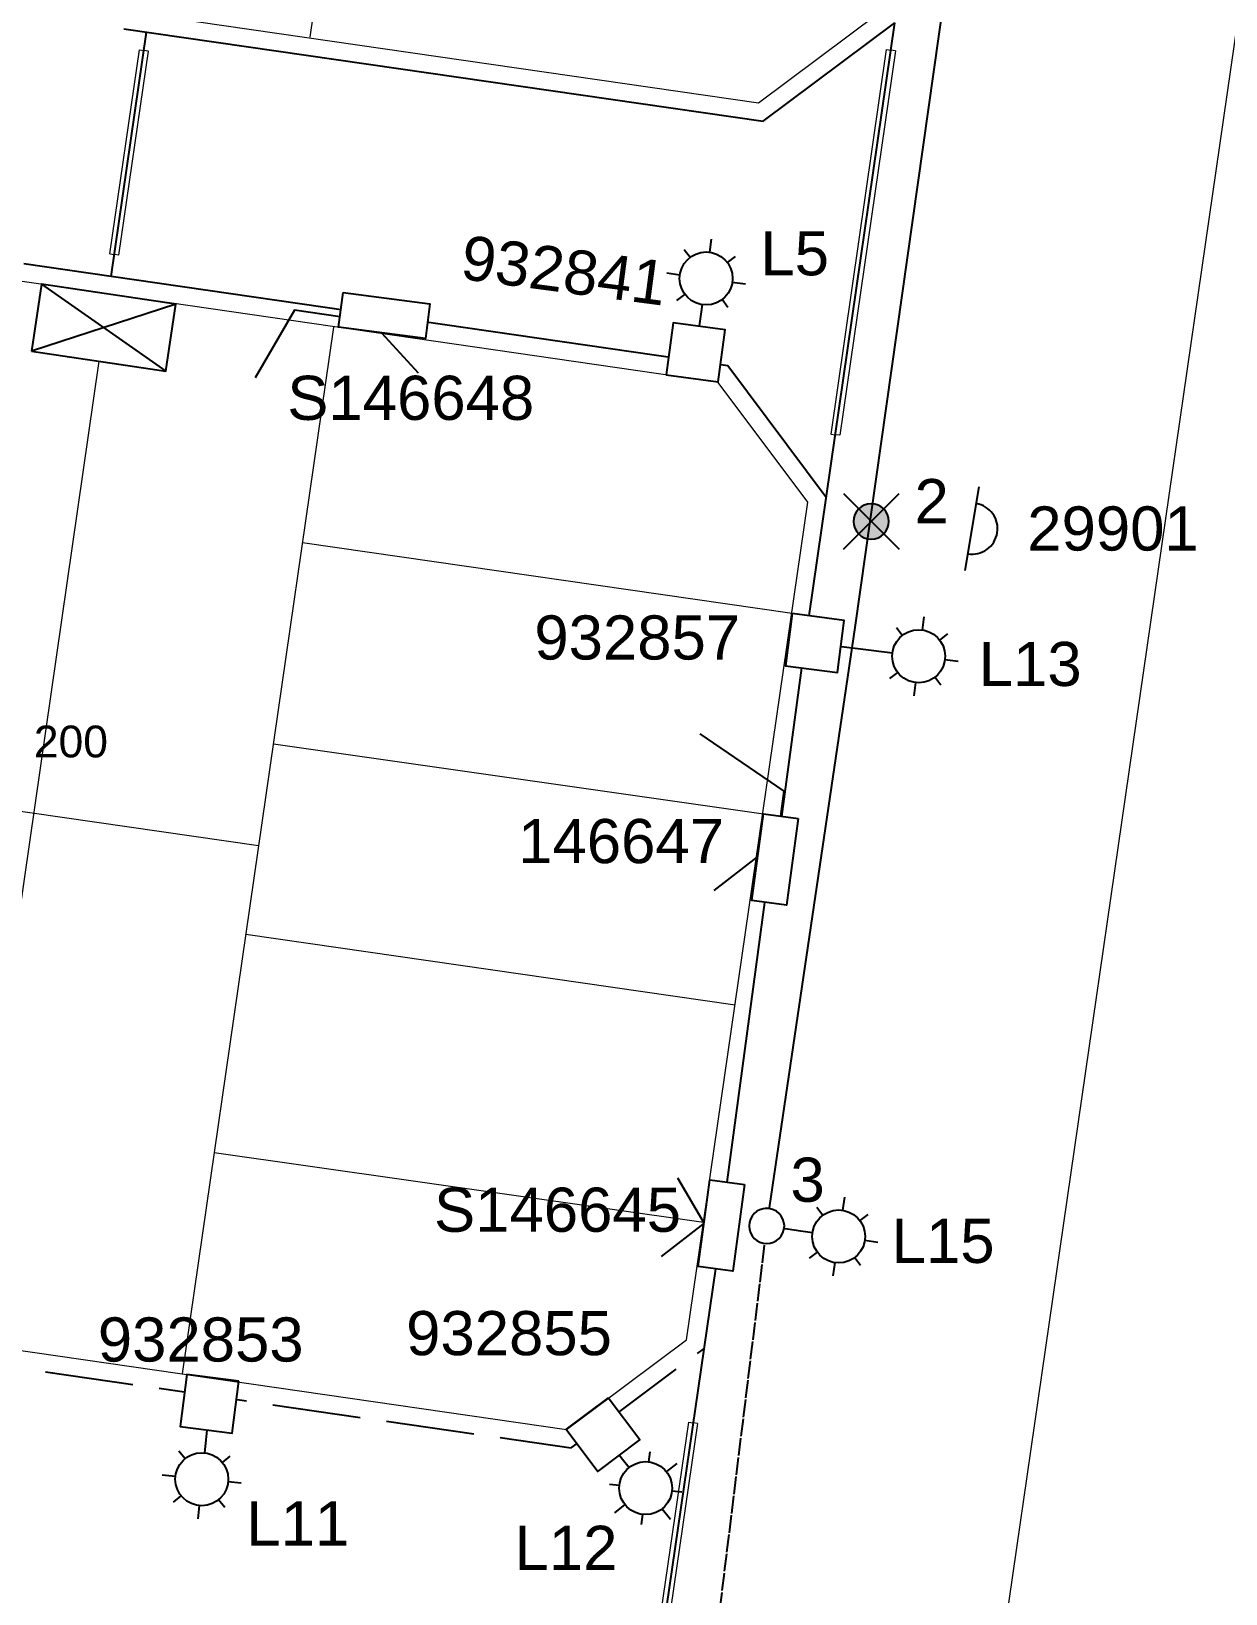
# Model space of a CAD drawing. Header units: metres. Extents: x 368 to 298975, y 411 to 6243625.
# Drawn here: x 296986.9 to 297054.5, y 6242081.5 to 6242170 of the extents above; entities that cross this region are included whole.
import ezdxf
from ezdxf.enums import TextEntityAlignment as Align

# ---------------------------------------------------------------- set-up
doc = ezdxf.new("R2010")
doc.units = ezdxf.units.M
for name, pattern in [('Cable Exist OH', [1, 1, 0]), ('Cable New OH', [6, 4, -2]), ('IE Trench LV', [6.5, 5, -1.5])]:
    doc.linetypes.add(name, pattern=pattern)
doc.layers.get('0').update_dxf_attribs({"color": 6})
doc.layers.add('Cadastre Developer_SP_NEW', color=2, linetype='Continuous', lineweight=5)
doc.layers.add('Cadastre Land Parcels_SP_EXT', color=250, linetype='Continuous', lineweight=5)
for name, color, linetype in [('Duct_SP_NEW', 2, 'Continuous'), ('Equip_LV_NEW', 2, 'Continuous'), ('Equip_SP_HV_EXT', 7, 'Continuous'), ('Equip_SP_SL_NEW', 2, 'Continuous'), ('Mains_HV_EXT', 7, 'Continuous'), ('OH_Details_SP_MISC', 7, 'Continuous'), ('Services_SP_NEW_UG', 2, 'Continuous'), ('Sub_SP_NEW', 2, 'Continuous'), ('SupportsOH_SP_EXT', 2, 'Continuous'), ('SupportsOH_SP_TR_HV_LV_SL_NEW', 2, 'Continuous'), ('SupportsUG_SP_LV_SL_NEW', 2, 'Continuous'), ('Trench_SP_NEW', 2, 'Continuous')]:
    doc.layers.add(name, color=color, linetype=linetype)
doc.styles.add('POLE_LABEL', font='arial.ttf')
doc.styles.add('SL_LABEL', font='arial.ttf')
doc.styles.get("Standard").update_dxf_attribs({"font": 'arial.ttf'})
doc.linetypes.add('Cable Rem', pattern='A,6.5,-0.001,["X",Standard,S=2.5,R=0,X=0,Y=-1.27],-0.001', length=6.502)
doc.linetypes.add('IE Trench HV', pattern='A,7,-0.2,["/",Standard,S=3,R=0,X=0.6,Y=-1.4],-2.5', length=9.7)

# ---------------------------------------------------------------- blocks, each defined once
blk = doc.blocks.new('HV_USL_CLOSED_EXT')
blk.add_line((2.4, 5.5), (-2.4, 5.5))
blk.add_lwpolyline([(1.44, 5.5, 0.414214), (0, 6.94, 0.414214), (-1.44, 5.5)], format="xyb")
for tag, height, flags, p in [('ASSET_NUM', 2.5, 8, (2, 2)), ('STREET_CODE', 0.2, 9, (1.5, 0)), ('ACTUAL_STATUS', 0.2, 9, (1.5, -0.2)), ('OPERATING_VOLTAGE', 0.2, 9, (1.5, -0.8)), ('CONSTRUCTED_VOLTAGE', 0.2, 9, (1.5, -0.4)), ('NO_PHASES', 0.2, 9, (1.5, -0.6)), ('ORIENTATION', 0.2, 9, (1.5, -1)), ('OWNED_BY', 0.2, 9, (1.5, -1.2)), ('OPERATED_BY', 0.2, 9, (1.5, -1.4)), ('STATE', 0.2, 9, (1.5, -1.8)), ('MAINTAINED_BY', 0.2, 9, (1.5, -1.6)), ('SWITCH_TYPE', 0.2, 9, (1.5, -2)), ('USAGE', 0.2, 9, (1.5, -2.2)), ('LEGEND', 0.2, 9, (1.5, -2.4)), ('LOCATION', 0.2, 9, (1.5, -2.6)), ('Z', 0.2, 1, (1.5, -3.6)), ('STREETNAME', 0.2, 9, (1.5, -2.8)), ('SUBURB', 0.2, 9, (1.5, -3)), ('NOTES', 0.2, 9, (1.5, -3.2)), ('LABEL_ALIGNMENT', 0.2, 9, (1.5, -3.4))]:
    blk.add_attdef(tag, text='', height=height, dxfattribs=dict(flags=flags)).set_placement(p, align=Align.MIDDLE_LEFT)
blk = doc.blocks.new('SUB_PADMOUNT_NEW')
for p, q in [((-3.84, 1.92), (3.84, -1.92)), ((3.84, 1.92), (-3.84, -1.92))]:
    blk.add_line(p, q)
blk.add_lwpolyline([(-3.84, -1.92), (3.84, -1.92), (3.84, 1.92), (-3.84, 1.92)], close=True)
for tag, height, flags, p in [('ASSET_NUM', 3.5, 8, (2, 2)), ('STREET_CODE', 0.2, 9, (1.5, 0)), ('OPERATING_VOLTAGE', 0.2, 9, (1.5, -0.4)), ('ORIENTATION', 0.2, 9, (1.5, -0.6)), ('OWNED_BY', 0.2, 9, (1.5, -0.8)), ('NO_PHASES', 0.2, 9, (1.5, -0.2)), ('OPERATED_BY', 0.2, 9, (1.5, -1)), ('SECONDARY_VOLTAGE', 0.2, 9, (1.5, -1.6)), ('STATE', 0.2, 9, (1.5, -1.8)), ('CONSTRUCTED_VOLTAGE', 0.2, 9, (1.5, -1.4)), ('MAINTAINED_BY', 0.2, 9, (1.5, -1.2)), ('SUBSTATION_TYPE', 0.2, 9, (1.5, -2.2)), ('USAGE', 0.2, 9, (1.5, -2.4)), ('PARENT', 0.2, 9, (1.5, -2)), ('LEGEND', 0.2, 9, (1.5, -2.6)), ('Z', 0.2, 1, (1.5, -3.6)), ('SUBURB', 0.2, 9, (1.5, -2.8)), ('STREETNAME', 0.2, 9, (1.5, -3)), ('LOCATION', 0.2, 9, (1.5, -3.2)), ('NOTES', 0.2, 9, (1.5, -3.4))]:
    blk.add_attdef(tag, text='', height=height, dxfattribs=dict(flags=flags)).set_placement(p, align=Align.MIDDLE_LEFT)
blk = doc.blocks.new('*U56')
for tag, flags, p in [('SUBURB', 9, (1.5, 0.2)), ('STREETNAME', 9, (1.5, 0)), ('PARENT', 9, (1.5, 0.4)), ('Z', 1, (1.5, -0.6)), ('LOCATION', 9, (1.5, -0.2)), ('NOTES', 9, (1.5, -0.4))]:
    blk.add_attdef(tag, text='', height=0.2, dxfattribs=dict(flags=flags)).set_placement(p, align=Align.MIDDLE_LEFT)
blk.add_wipeout([(-2.475, 3), (2.475, 3), (2.475, 1.02), (-2.475, 1.02)])
at = {"lineweight": -3}
blk.add_lwpolyline([(-2.475, 3), (2.475, 3), (2.475, 1.02), (-2.475, 1.02)], close=True, dxfattribs=at)
for tag, height, flags, p in [('ASSET_NUM', 2.5, 8, (2, 4)), ('STREET_CODE', 0.2, 9, (1.5, 2)), ('OWNED_BY', 0.2, 9, (1.5, 1.8)), ('OPERATED_BY', 0.2, 9, (1.5, 1.6)), ('STATE', 0.2, 9, (1.5, 1.2)), ('SUPPORT_TYPE', 0.2, 9, (1.5, 1)), ('USAGE', 0.2, 9, (1.5, 0.8)), ('MAINTAINED_BY', 0.2, 9, (1.5, 1.4)), ('LEGEND', 0.2, 9, (1.5, 0.6))]:
    blk.add_attdef(tag, text='', height=height, dxfattribs=dict(flags=flags)).set_placement(p, align=Align.MIDDLE_LEFT)
blk = doc.blocks.new('POLE_NEW')
for tag, height, flags, p in [('pNumber', 2.5, 8, (-17.84, 2.067)), ('SPECIAL_USE', 0.2, 9, (1.145, -0.8)), ('OWNED_BY', 0.2, 9, (1.145, -0.4)), ('PARENT', 0.2, 9, (1.145, -0.6)), ('cLV', 0.2, 9, (1.145, -1.4)), ('STATE', 0.2, 9, (1.145, -1)), ('hDepth', 0.2, 9, (1.145, -1.6)), ('hDia', 0.2, 9, (1.145, -1.8)), ('USAGE', 0.2, 9, (1.145, -1.2)), ('cHV', 0.2, 9, (1.145, -2)), ('LBRACKET', 0.2, 9, (1.145, -2.2)), ('LExisting', 0.2, 9, (1.145, -2.4)), ('LANTNUMBER', 0.2, 9, (1.145, -2.6)), ('cLinedev', 0.2, 9, (1.145, -3.4)), ('pExisting', 0.2, 9, (1.145, -3.6)), ('LOther', 0.2, 9, (1.145, -2.8)), ('LRemove', 0.2, 9, (1.145, -3)), ('LEGEND', 0.2, 9, (1.145, -3.2)), ('pFooting', 0.2, 9, (1.145, -4.2)), ('pNew', 0.2, 9, (1.145, -4.4)), ('PFNUMBER', 0.2, 9, (1.145, -3.8)), ('NEWPFNUMBER', 0.2, 9, (1.145, -4)), ('pRelocate', 0.2, 9, (1.145, -4.8)), ('pRemove', 0.2, 9, (1.145, -5)), ('pReplace', 0.2, 9, (1.145, -5.2)), ('pStay', 0.2, 9, (1.145, -5.4)), ('cspan', 0.2, 9, (1.145, -5.8)), ('SUBURB', 0.2, 9, (1.145, -6)), ('STREETNAME', 0.2, 9, (1.145, -6.2)), ('pType', 0.2, 9, (1.145, -5.6)), ('OPERATED_BY', 0.2, 9, (1.145, -6.887)), ('LOCATION', 0.2, 9, (1.145, -6.4)), ('NOTES', 0.2, 9, (1.145, -6.6)), ('MAINTAINED_BY', 0.2, 9, (1.145, -7.22))]:
    blk.add_attdef(tag, text='', height=height, dxfattribs=dict(flags=flags)).set_placement(p, align=Align.MIDDLE_LEFT)
at = {"style": 'POLE_LABEL'}
for tag, height, flags, p in [('ASSET_NUM', 2.5, 8, (2, 2)), ('STRUCTURE_PLANT_NUMBER', 0.2, 9, (1.145, 0.093)), ('STREET_CODE', 0.2, 9, (1.145, -0.2))]:
    blk.add_attdef(tag, text='', height=height, dxfattribs=dict(at, flags=flags)).set_placement(p, align=Align.MIDDLE_LEFT)
at = {"flags": 1}
blk.add_attdef('Z', (1.145, -7.594), '', height=0.2, dxfattribs=at)
blk.add_wipeout([(0.068, 0.998), (-0.058, 0.998), (-0.182, 0.983), (-0.304, 0.953), (-0.421, 0.907), (-0.532, 0.847), (-0.634, 0.774), (-0.725, 0.688), (-0.806, 0.592), (-0.874, 0.486), (-0.928, 0.373), (-0.967, 0.254), (-0.991, 0.13), (-1, 0.005), (-0.993, -0.12), (-0.97, -0.244), (-0.932, -0.363), (-0.879, -0.477), (-0.812, -0.584), (-0.732, -0.681), (-0.641, -0.767), (-0.54, -0.842), (-0.43, -0.903), (-0.314, -0.949), (-0.192, -0.981), (-0.068, -0.998), (0.058, -0.998), (0.182, -0.983), (0.304, -0.953), (0.421, -0.907), (0.532, -0.847), (0.634, -0.774), (0.725, -0.688), (0.806, -0.592), (0.874, -0.486), (0.928, -0.373), (0.967, -0.254), (0.991, -0.13), (1, -0.005), (0.993, 0.12), (0.97, 0.244), (0.932, 0.363), (0.879, 0.477), (0.812, 0.584), (0.732, 0.681), (0.641, 0.767), (0.54, 0.842), (0.43, 0.903), (0.314, 0.949), (0.192, 0.981)])
at = {"lineweight": -3}
blk.add_lwpolyline([(-1, 0, 1), (1, 0, 1)], format="xyb", close=True, dxfattribs=at)
blk = doc.blocks.new('POLE_DEL')
h = blk.add_hatch(color=256)
edge = h.paths.add_edge_path()
edge.add_arc((0, 0), 1, 180, 360)
edge.add_arc((0, 0), 1, 0, 180)
for p, q in [((-1.575, 1.575), (1.575, -1.575)), ((-1.575, -1.575), (1.575, 1.575))]:
    blk.add_line(p, q)
blk.add_lwpolyline([(-1, 0, 1), (1, 0, 1)], format="xyb", close=True)
for tag, height, flags, p in [('pNumber', 2.5, 8, (0, 2.067)), ('OWNED_BY', 0.2, 9, (0, -0.4)), ('SPECIAL_USE', 0.2, 9, (0, -0.6)), ('STATE', 0.2, 9, (0, -0.8)), ('cLV', 0.2, 9, (0, -1.2)), ('cHV', 0.2, 9, (0, -1.8)), ('hDepth', 0.2, 9, (0, -1.4)), ('hDia', 0.2, 9, (0, -1.6)), ('USAGE', 0.2, 9, (0, -1)), ('LBRACKET', 0.2, 9, (0, -2)), ('LExisting', 0.2, 9, (0, -2.2)), ('LANTNUMBER', 0.2, 9, (0, -2.4)), ('LOther', 0.2, 9, (0, -2.6)), ('cLinedev', 0.2, 9, (0, -3.2)), ('pExisting', 0.2, 9, (0, -3.4)), ('LRemove', 0.2, 9, (0, -2.8)), ('LEGEND', 0.2, 9, (0, -3)), ('PFNUMBER', 0.2, 9, (0, -3.6)), ('pFooting', 0.2, 9, (0, -4)), ('pNew', 0.2, 9, (0, -4.2)), ('NEWPFNUMBER', 0.2, 9, (0, -3.8)), ('pRelocate', 0.2, 9, (0, -4.6)), ('pRemove', 0.2, 9, (0, -4.8)), ('pReplace', 0.2, 9, (0, -5)), ('pStay', 0.2, 9, (0, -5.2)), ('pType', 0.2, 9, (0, -5.4)), ('cspan', 0.2, 9, (0, -5.6)), ('SUBURB', 0.2, 9, (0, -5.8)), ('STREETNAME', 0.2, 9, (0, -6)), ('LOCATION', 0.2, 9, (0, -6.2)), ('NOTES', 0.2, 9, (0, -6.4))]:
    blk.add_attdef(tag, text='', height=height, dxfattribs=dict(flags=flags)).set_placement(p, align=Align.MIDDLE_LEFT)
at = {"flags": 1}
blk.add_attdef('Z', (0, 0), '', height=0.2, dxfattribs=at)
at = {"style": 'POLE_LABEL', "flags": 9}
blk.add_attdef('STREET_CODE', text='', height=0.2, dxfattribs=at).set_placement((0, -0.2), align=Align.MIDDLE_LEFT)
blk = doc.blocks.new('*U67')
blk.add_line((0, 0), (0, 0))
for tag, p, flags in [('Z', (0, 0), 1), ('OPERATED_BY', (0, -9.607), 9)]:
    blk.add_attdef(tag, p, '', height=0.2, dxfattribs=dict(flags=flags))
at = {"flags": 9}
for tag, p in [('STATE', (0, -2)), ('CEXIST', (0, -2.4)), ('CNEW', (0, -2.6)), ('USAGE', (0, -2.2)), ('LKINGHEIGHT', (0, -3.4)), ('LBRACKET', (0, -3.6)), ('LBRACKETVOCAB', (0, -3.8)), ('LCATEGORY', (0, -4)), ('LCHARGE1', (0, -4.2)), ('LCHARGE1PERCENT', (0, -4.4)), ('LCHARGE2', (0, -4.6)), ('LCHARGE2PERCENT', (0, -4.8)), ('LCHARGE3', (0, -5)), ('LCHARGE3PERCENT', (0, -5.2)), ('LEXIST', (0, -5.4)), ('LLAMP', (0, -5.6)), ('LLAMPVOCAB', (0, -5.8)), ('LMAST', (0, -6)), ('LMASTVOCAB', (0, -6.2)), ('LNEW', (0, -6.4)), ('LANTNUMBER', (0, -6.6)), ('LOUTREACH', (0, -7)), ('LOUTREACHVOCAB', (0, -7.2)), ('LRATECODE', (0, -7.4)), ('LREMOVE', (0, -7.6)), ('LREPLACE', (0, -7.8)), ('LTYPE', (0, -8)), ('SUBURB', (0, -8.6)), ('STREETNAME', (0, -8.8)), ('LTYPEVOCAB', (0, -8.2)), ('LEGEND', (0, -8.4)), ('LOCATION', (0, -9)), ('NOTES', (0, -9.2)), ('MAINTAINED_BY', (0, -9.863))]:
    blk.add_attdef(tag, text='', height=0.2, dxfattribs=at).set_placement(p, align=Align.MIDDLE_LEFT)
blk.add_wipeout([(6.301, -0.915), (5.308, -2.244), (3.751, -2.818), (2.422, -1.825), (1.746, -0.254), (2.841, 1.061), (4.398, 1.635), (5.728, 0.642)])
for p, q in [((2.841, 1.061), (3.177, 0.611)), ((4.398, 1.635), (4.29, 0.893)), ((0, 0), (2.594, -0.377)), ((5.728, 0.642), (5.277, 0.306)), ((5.559, -0.807), (6.301, -0.915)), ((2.422, -1.825), (2.873, -1.489)), ((3.859, -2.076), (3.751, -2.818)), ((5.308, -2.244), (4.972, -1.793))]:
    blk.add_line(p, q)
blk.add_circle((4.075, -0.591), 1.5)
at = {"style": 'SL_LABEL'}
for tag, height, flags, p in [('ASSET_NUM', 2.5, 8, (2, 2)), ('STREET_CODE', 0.2, 9, (0, -0.2))]:
    blk.add_attdef(tag, text='', height=height, dxfattribs=dict(at, flags=flags)).set_placement(p, align=Align.MIDDLE_LEFT)
for tag, height, flags, p in [('CONSTRUCTED_VOLTAGE', 0.2, 9, (0, -0.4)), ('CONTROL_TYPE', 0.2, 9, (0, -0.6)), ('LANTERN_PURPOSE', 0.2, 9, (0, -0.8)), ('OPERATING_VOLTAGE', 0.2, 9, (0, -1.4)), ('ORIENTATION', 0.2, 9, (0, -1.6)), ('OWNED_BY', 0.2, 9, (0, -1.8)), ('LANTERN_TYPE', 0.2, 9, (0, -1)), ('NO_PHASES', 0.2, 9, (0, -1.2)), ('LNUMBER', 2.5, 8, (1.2, -2.8)), ('CNUMBER', 0.2, 9, (0, -2.8)), ('CREMOVE', 0.2, 9, (0, -3)), ('CREPLACE', 0.2, 9, (0, -3.2))]:
    blk.add_attdef(tag, text='', height=height, dxfattribs=dict(flags=flags)).set_placement(p, align=Align.MIDDLE_LEFT)
blk = doc.blocks.new('COLUMN_NEW')
for tag, height, flags, p in [('ASSET_NUM', 2.5, 8, (2, 2)), ('LOCATION', 0.2, 9, (1.5, -2.2)), ('NOTES', 0.2, 9, (1.5, -2.4)), ('LABEL_ALIGNMENT', 0.2, 9, (1.5, -2.6)), ('Z', 0.2, 1, (1.5, -2.8))]:
    blk.add_attdef(tag, text='', height=height, dxfattribs=dict(flags=flags)).set_placement(p, align=Align.MIDDLE_LEFT)
blk.add_wipeout([(-1.485, -1.485), (1.485, -1.485), (1.485, 1.485), (-1.485, 1.485)])
at = {"lineweight": -3}
blk.add_lwpolyline([(-1.485, -1.485), (1.485, -1.485), (1.485, 1.485), (-1.485, 1.485)], close=True, dxfattribs=at)
at = {"style": 'POLE_LABEL', "flags": 9}
blk.add_attdef('STRUCTURE_PLANT_NUMBER', text='', height=0.2, dxfattribs=at).set_placement((1.5, 0.242), align=Align.MIDDLE_LEFT)
at = {"flags": 9}
for tag, p in [('STREET_CODE', (1.5, 0)), ('OWNED_BY', (1.5, -0.4)), ('OPERATED_BY', (1.5, -0.6)), ('COLUMN_TYPE', (1.5, -0.2)), ('MAINTAINED_BY', (1.5, -0.8)), ('STATE', (1.5, -1)), ('SUBURB', (1.5, -1.8)), ('USAGE', (1.5, -1.2)), ('LEGEND', (1.5, -1.4)), ('PARENT', (1.5, -1.6)), ('STREETNAME', (1.5, -2))]:
    blk.add_attdef(tag, text='', height=0.2, dxfattribs=at).set_placement(p, align=Align.MIDDLE_LEFT)
blk = doc.blocks.new('*U76')
blk.add_line((0, 0), (0, 0))
for tag, p, flags in [('Z', (0, 0), 1), ('OPERATED_BY', (0, -9.607), 9)]:
    blk.add_attdef(tag, p, '', height=0.2, dxfattribs=dict(flags=flags))
at = {"style": 'SL_LABEL', "flags": 9}
blk.add_attdef('STREET_CODE', text='', height=0.2, dxfattribs=at).set_placement((0, -0.2), align=Align.MIDDLE_LEFT)
for tag, height, flags, p in [('CONSTRUCTED_VOLTAGE', 0.2, 9, (0, -0.4)), ('CONTROL_TYPE', 0.2, 9, (0, -0.6)), ('LANTERN_PURPOSE', 0.2, 9, (0, -0.8)), ('OPERATING_VOLTAGE', 0.2, 9, (0, -1.4)), ('ORIENTATION', 0.2, 9, (0, -1.6)), ('OWNED_BY', 0.2, 9, (0, -1.8)), ('LANTERN_TYPE', 0.2, 9, (0, -1)), ('NO_PHASES', 0.2, 9, (0, -1.2)), ('LNUMBER', 2.5, 8, (1.2, -2.8)), ('STATE', 0.2, 9, (0, -2)), ('CEXIST', 0.2, 9, (0, -2.4)), ('CNEW', 0.2, 9, (0, -2.6)), ('USAGE', 0.2, 9, (0, -2.2)), ('CNUMBER', 0.2, 9, (0, -2.8)), ('CREMOVE', 0.2, 9, (0, -3)), ('CREPLACE', 0.2, 9, (0, -3.2)), ('LKINGHEIGHT', 0.2, 9, (0, -3.4)), ('LBRACKET', 0.2, 9, (0, -3.6)), ('LBRACKETVOCAB', 0.2, 9, (0, -3.8)), ('LCATEGORY', 0.2, 9, (0, -4)), ('LCHARGE1', 0.2, 9, (0, -4.2)), ('LCHARGE1PERCENT', 0.2, 9, (0, -4.4)), ('LCHARGE2', 0.2, 9, (0, -4.6)), ('LCHARGE2PERCENT', 0.2, 9, (0, -4.8)), ('LCHARGE3', 0.2, 9, (0, -5)), ('LCHARGE3PERCENT', 0.2, 9, (0, -5.2)), ('LEXIST', 0.2, 9, (0, -5.4)), ('LLAMP', 0.2, 9, (0, -5.6)), ('LLAMPVOCAB', 0.2, 9, (0, -5.8)), ('LMAST', 0.2, 9, (0, -6)), ('LMASTVOCAB', 0.2, 9, (0, -6.2)), ('LNEW', 0.2, 9, (0, -6.4)), ('LANTNUMBER', 0.2, 9, (0, -6.6)), ('LOUTREACH', 0.2, 9, (0, -7)), ('LOUTREACHVOCAB', 0.2, 9, (0, -7.2)), ('LRATECODE', 0.2, 9, (0, -7.4)), ('LREMOVE', 0.2, 9, (0, -7.6)), ('LREPLACE', 0.2, 9, (0, -7.8)), ('LTYPE', 0.2, 9, (0, -8)), ('SUBURB', 0.2, 9, (0, -8.6)), ('STREETNAME', 0.2, 9, (0, -8.8)), ('LTYPEVOCAB', 0.2, 9, (0, -8.2)), ('LEGEND', 0.2, 9, (0, -8.4)), ('LOCATION', 0.2, 9, (0, -9)), ('NOTES', 0.2, 9, (0, -9.2)), ('MAINTAINED_BY', 0.2, 9, (0, -9.863))]:
    blk.add_attdef(tag, text='', height=height, dxfattribs=dict(flags=flags)).set_placement(p, align=Align.MIDDLE_LEFT)
blk.add_wipeout([(0.898, 6.405), (2.233, 5.419), (2.814, 3.865), (1.827, 2.53), (0.259, 1.847), (-1.061, 2.936), (-1.642, 4.49), (-0.656, 5.824)])
for p, q in [((0.794, 5.663), (0.898, 6.405)), ((-0.656, 5.824), (-0.317, 5.375)), ((2.233, 5.419), (1.784, 5.08)), ((-1.642, 4.49), (-0.9, 4.386)), ((2.071, 3.969), (2.814, 3.865)), ((-1.061, 2.936), (-0.612, 3.274)), ((0, 0), (0.378, 2.695)), ((1.827, 2.53), (1.489, 2.979))]:
    blk.add_line(p, q)
blk.add_circle((0.586, 4.177), 1.5)
at = {"style": 'SL_LABEL', "flags": 8}
blk.add_attdef('ASSET_NUM', text='', height=2.5, dxfattribs=at).set_placement((2, 2), align=Align.MIDDLE_LEFT)
blk = doc.blocks.new('*U77')
blk.add_line((0, 0), (0, 0))
for tag, p, flags in [('Z', (0, 0), 1), ('OPERATED_BY', (0, -9.607), 9)]:
    blk.add_attdef(tag, p, '', height=0.2, dxfattribs=dict(flags=flags))
at = {"style": 'SL_LABEL', "flags": 9}
blk.add_attdef('STREET_CODE', text='', height=0.2, dxfattribs=at).set_placement((0, -0.2), align=Align.MIDDLE_LEFT)
at = {"flags": 9}
for tag, p in [('CONTROL_TYPE', (0, -0.6)), ('LANTERN_PURPOSE', (0, -0.8)), ('ORIENTATION', (0, -1.6)), ('OWNED_BY', (0, -1.8)), ('LANTERN_TYPE', (0, -1)), ('NO_PHASES', (0, -1.2)), ('STATE', (0, -2)), ('CEXIST', (0, -2.4)), ('CNEW', (0, -2.6)), ('USAGE', (0, -2.2)), ('CNUMBER', (0, -2.8)), ('CREMOVE', (0, -3)), ('CREPLACE', (0, -3.2)), ('LKINGHEIGHT', (0, -3.4)), ('LBRACKET', (0, -3.6)), ('LBRACKETVOCAB', (0, -3.8)), ('LCATEGORY', (0, -4)), ('LCHARGE1', (0, -4.2)), ('LCHARGE1PERCENT', (0, -4.4)), ('LCHARGE2', (0, -4.6)), ('LCHARGE2PERCENT', (0, -4.8)), ('LCHARGE3', (0, -5)), ('LCHARGE3PERCENT', (0, -5.2)), ('LEXIST', (0, -5.4)), ('LLAMP', (0, -5.6)), ('LLAMPVOCAB', (0, -5.8)), ('LMAST', (0, -6)), ('LMASTVOCAB', (0, -6.2)), ('LNEW', (0, -6.4)), ('LANTNUMBER', (0, -6.6)), ('LOUTREACH', (0, -7)), ('LOUTREACHVOCAB', (0, -7.2)), ('LRATECODE', (0, -7.4)), ('LREMOVE', (0, -7.6)), ('LREPLACE', (0, -7.8)), ('LTYPE', (0, -8)), ('SUBURB', (0, -8.6)), ('STREETNAME', (0, -8.8)), ('LTYPEVOCAB', (0, -8.2)), ('LEGEND', (0, -8.4)), ('LOCATION', (0, -9)), ('NOTES', (0, -9.2)), ('MAINTAINED_BY', (0, -9.863))]:
    blk.add_attdef(tag, text='', height=0.2, dxfattribs=at).set_placement(p, align=Align.MIDDLE_LEFT)
blk.add_wipeout([(8.116, -1.032), (7.147, -2.379), (5.6, -2.98), (4.253, -2.011), (3.55, -0.452), (4.622, 0.883), (6.168, 1.484), (7.515, 0.514)])
for p, q in [((6.168, 1.484), (6.074, 0.74)), ((0, 0), (4.4, -0.56)), ((4.622, 0.883), (4.966, 0.438)), ((7.515, 0.514), (7.07, 0.17)), ((4.253, -2.011), (4.698, -1.667)), ((7.372, -0.938), (8.116, -1.032)), ((5.695, -2.236), (5.6, -2.98)), ((7.147, -2.379), (6.803, -1.934))]:
    blk.add_line(p, q)
blk.add_circle((5.884, -0.748), 1.5)
at = {"style": 'SL_LABEL', "flags": 8}
blk.add_attdef('ASSET_NUM', text='', height=2.5, dxfattribs=at).set_placement((2, 2), align=Align.MIDDLE_LEFT)
for tag, height, flags, p in [('CONSTRUCTED_VOLTAGE', 0.2, 9, (0, -0.4)), ('OPERATING_VOLTAGE', 0.2, 9, (0, -1.4)), ('LNUMBER', 2.5, 8, (1.2, -2.8))]:
    blk.add_attdef(tag, text='', height=height, dxfattribs=dict(flags=flags)).set_placement(p, align=Align.MIDDLE_LEFT)
blk = doc.blocks.new('*U78')
blk.add_line((0, 0), (0, 0))
at = {"style": 'SL_LABEL'}
for tag, height, flags, p in [('ASSET_NUM', 2.5, 8, (2, 2)), ('STREET_CODE', 0.2, 9, (0, -0.2))]:
    blk.add_attdef(tag, text='', height=height, dxfattribs=dict(at, flags=flags)).set_placement(p, align=Align.MIDDLE_LEFT)
for tag, p, flags in [('Z', (0, 0), 1), ('OPERATED_BY', (0, -9.607), 9)]:
    blk.add_attdef(tag, p, '', height=0.2, dxfattribs=dict(flags=flags))
at = {"flags": 9}
for tag, p in [('LLAMPVOCAB', (0, -5.8)), ('LMAST', (0, -6)), ('LMASTVOCAB', (0, -6.2)), ('LNEW', (0, -6.4)), ('LANTNUMBER', (0, -6.6)), ('LOUTREACH', (0, -7)), ('LOUTREACHVOCAB', (0, -7.2)), ('LRATECODE', (0, -7.4)), ('LREMOVE', (0, -7.6)), ('LREPLACE', (0, -7.8)), ('LTYPE', (0, -8)), ('SUBURB', (0, -8.6)), ('STREETNAME', (0, -8.8)), ('LTYPEVOCAB', (0, -8.2)), ('LEGEND', (0, -8.4)), ('LOCATION', (0, -9)), ('NOTES', (0, -9.2)), ('MAINTAINED_BY', (0, -9.863))]:
    blk.add_attdef(tag, text='', height=0.2, dxfattribs=at).set_placement(p, align=Align.MIDDLE_LEFT)
blk.add_wipeout([(3.82, -4.789), (2.186, -5.08), (0.658, -4.433), (0.368, -2.799), (0.95, -1.191), (2.648, -0.981), (4.176, -1.627), (4.467, -3.261)])
for p, q in [((0, 0), (1.484, -1.86)), ((2.648, -0.981), (2.585, -1.54)), ((4.176, -1.627), (3.59, -2.095)), ((0.368, -2.799), (0.927, -2.862)), ((4.467, -3.261), (3.908, -3.198)), ((1.244, -3.965), (0.658, -4.433)), ((3.352, -4.203), (3.82, -4.789)), ((2.186, -5.08), (2.249, -4.521))]:
    blk.add_line(p, q)
blk.add_circle((2.417, -3.03), 1.5)
for tag, height, flags, p in [('CONSTRUCTED_VOLTAGE', 0.2, 9, (0, -0.4)), ('CONTROL_TYPE', 0.2, 9, (0, -0.6)), ('LANTERN_PURPOSE', 0.2, 9, (0, -0.8)), ('OPERATING_VOLTAGE', 0.2, 9, (0, -1.4)), ('ORIENTATION', 0.2, 9, (0, -1.6)), ('OWNED_BY', 0.2, 9, (0, -1.8)), ('LANTERN_TYPE', 0.2, 9, (0, -1)), ('NO_PHASES', 0.2, 9, (0, -1.2)), ('LNUMBER', 2.5, 8, (1.2, -2.8)), ('STATE', 0.2, 9, (0, -2)), ('CEXIST', 0.2, 9, (0, -2.4)), ('CNEW', 0.2, 9, (0, -2.6)), ('USAGE', 0.2, 9, (0, -2.2)), ('CNUMBER', 0.2, 9, (0, -2.8)), ('CREMOVE', 0.2, 9, (0, -3)), ('CREPLACE', 0.2, 9, (0, -3.2)), ('LKINGHEIGHT', 0.2, 9, (0, -3.4)), ('LBRACKET', 0.2, 9, (0, -3.6)), ('LBRACKETVOCAB', 0.2, 9, (0, -3.8)), ('LCATEGORY', 0.2, 9, (0, -4)), ('LCHARGE1', 0.2, 9, (0, -4.2)), ('LCHARGE1PERCENT', 0.2, 9, (0, -4.4)), ('LCHARGE2', 0.2, 9, (0, -4.6)), ('LCHARGE2PERCENT', 0.2, 9, (0, -4.8)), ('LCHARGE3', 0.2, 9, (0, -5)), ('LCHARGE3PERCENT', 0.2, 9, (0, -5.2)), ('LEXIST', 0.2, 9, (0, -5.4)), ('LLAMP', 0.2, 9, (0, -5.6))]:
    blk.add_attdef(tag, text='', height=height, dxfattribs=dict(flags=flags)).set_placement(p, align=Align.MIDDLE_LEFT)
blk = doc.blocks.new('*U79')
blk.add_line((0, 0), (0, 0))
at = {"style": 'SL_LABEL'}
for tag, height, flags, p in [('ASSET_NUM', 2.5, 8, (2, 2)), ('STREET_CODE', 0.2, 9, (0, -0.2))]:
    blk.add_attdef(tag, text='', height=height, dxfattribs=dict(at, flags=flags)).set_placement(p, align=Align.MIDDLE_LEFT)
for tag, p, flags in [('Z', (0, 0), 1), ('OPERATED_BY', (0, -9.607), 9)]:
    blk.add_attdef(tag, p, '', height=0.2, dxfattribs=dict(flags=flags))
at = {"flags": 9}
for tag, p in [('CONSTRUCTED_VOLTAGE', (0, -0.4)), ('CONTROL_TYPE', (0, -0.6)), ('LANTERN_PURPOSE', (0, -0.8)), ('LANTERN_TYPE', (0, -1)), ('NO_PHASES', (0, -1.2)), ('LOUTREACHVOCAB', (0, -7.2)), ('LRATECODE', (0, -7.4)), ('LREMOVE', (0, -7.6)), ('LREPLACE', (0, -7.8)), ('LTYPE', (0, -8)), ('SUBURB', (0, -8.6)), ('STREETNAME', (0, -8.8)), ('LTYPEVOCAB', (0, -8.2)), ('LEGEND', (0, -8.4)), ('LOCATION', (0, -9)), ('NOTES', (0, -9.2)), ('MAINTAINED_BY', (0, -9.863))]:
    blk.add_attdef(tag, text='', height=0.2, dxfattribs=at).set_placement(p, align=Align.MIDDLE_LEFT)
blk.add_wipeout([(-0.667, -6.5), (-2.037, -5.564), (-2.676, -4.032), (-1.739, -2.662), (-0.197, -1.921), (1.162, -2.96), (1.801, -4.492), (0.864, -5.862)])
for p, q in [((0, 0), (-0.285, -2.773)), ((-1.739, -2.662), (-1.384, -3.098)), ((1.162, -2.96), (0.726, -3.315)), ((-1.93, -4.109), (-2.676, -4.032)), ((1.801, -4.492), (1.055, -4.415)), ((-2.037, -5.564), (-1.601, -5.209)), ((-0.591, -5.754), (-0.667, -6.5)), ((0.864, -5.862), (0.509, -5.425))]:
    blk.add_line(p, q)
blk.add_circle((-0.437, -4.262), 1.5)
for tag, height, flags, p in [('OPERATING_VOLTAGE', 0.2, 9, (0, -1.4)), ('ORIENTATION', 0.2, 9, (0, -1.6)), ('OWNED_BY', 0.2, 9, (0, -1.8)), ('LNUMBER', 2.5, 8, (1.2, -2.8)), ('STATE', 0.2, 9, (0, -2)), ('CEXIST', 0.2, 9, (0, -2.4)), ('CNEW', 0.2, 9, (0, -2.6)), ('USAGE', 0.2, 9, (0, -2.2)), ('CNUMBER', 0.2, 9, (0, -2.8)), ('CREMOVE', 0.2, 9, (0, -3)), ('CREPLACE', 0.2, 9, (0, -3.2)), ('LKINGHEIGHT', 0.2, 9, (0, -3.4)), ('LBRACKET', 0.2, 9, (0, -3.6)), ('LBRACKETVOCAB', 0.2, 9, (0, -3.8)), ('LCATEGORY', 0.2, 9, (0, -4)), ('LCHARGE1', 0.2, 9, (0, -4.2)), ('LCHARGE1PERCENT', 0.2, 9, (0, -4.4)), ('LCHARGE2', 0.2, 9, (0, -4.6)), ('LCHARGE2PERCENT', 0.2, 9, (0, -4.8)), ('LCHARGE3', 0.2, 9, (0, -5)), ('LCHARGE3PERCENT', 0.2, 9, (0, -5.2)), ('LEXIST', 0.2, 9, (0, -5.4)), ('LLAMP', 0.2, 9, (0, -5.6)), ('LLAMPVOCAB', 0.2, 9, (0, -5.8)), ('LMAST', 0.2, 9, (0, -6)), ('LMASTVOCAB', 0.2, 9, (0, -6.2)), ('LNEW', 0.2, 9, (0, -6.4)), ('LANTNUMBER', 0.2, 9, (0, -6.6)), ('LOUTREACH', 0.2, 9, (0, -7))]:
    blk.add_attdef(tag, text='', height=height, dxfattribs=dict(flags=flags)).set_placement(p, align=Align.MIDDLE_LEFT)

msp = doc.modelspace()

# ---------------------------------------------------------------- linework, layer by layer
at = {"layer": 'Cadastre Developer_SP_NEW', "color": 2}
for p, q in [((296999.765, 6242123.853, -69.478), (296915.749, 6242136.008, -69.478)), ((296999.041, 6242118.854, -69.478), (297026.739, 6242114.848, -69.478))]:
    msp.add_line(p, q, dxfattribs=at)
at = {"layer": 'Cadastre Developer_SP_NEW', "color": 2, "elevation": -69.478, "flags": 128}
for points in [[(296936.658, 6242238.683), (296929.865, 6242233.607), (296923.146, 6242187.167), (296928.222, 6242180.373), (297028.069, 6242165.928), (297034.862, 6242171.004)], [(297011.092, 6242227.914), (297002.661, 6242169.637)], [(296991.349, 6242155.082), (296925.929, 6242164.544), (296919.139, 6242159.47), (296912.279, 6242112.058), (296917.356, 6242105.264)]]:
    msp.add_lwpolyline(points, dxfattribs=at)
at = {"layer": 'Cadastre Land Parcels_SP_EXT', "linetype": 'Continuous'}
msp.add_lwpolyline([(297142.022, 6242208.981), (297062.419, 6242220.487), (297040.807, 6242071.202), (297120.418, 6242059.681), (297142.022, 6242208.981)], close=True, dxfattribs=at)
at = {"layer": 'Duct_SP_NEW', "lineweight": 0}
for p, q in [((296991.341, 6242157.376), (296993.013, 6242168.927)), ((296991.856, 6242157.301), (296993.527, 6242168.852)), ((296993.013, 6242168.927), (296993.27, 6242168.889)), ((296993.527, 6242168.852), (296993.27, 6242168.889)), ((297035.818, 6242168.858, -69.478), (297032.673, 6242147.097, -69.478)), ((297035.303, 6242168.932, -69.478), (297035.56, 6242168.895, -69.478)), ((297035.818, 6242168.858, -69.478), (297035.56, 6242168.895, -69.478)), ((296991.341, 6242157.376), (296991.599, 6242157.339)), ((296991.856, 6242157.301), (296991.599, 6242157.339)), ((297032.158, 6242147.171, -69.478), (297032.415, 6242147.134, -69.478)), ((297032.673, 6242147.097, -69.478), (297032.415, 6242147.134, -69.478)), ((297024.106, 6242091.232), (297024.364, 6242091.195)), ((297024.621, 6242091.157), (297024.364, 6242091.195))]:
    msp.add_line(p, q, dxfattribs=at)
at = {"layer": 'Mains_HV_EXT', "linetype": 'Cable Exist OH'}
msp.add_lwpolyline([(297028.529, 6242102.338), (297023.666, 6242062.711)], dxfattribs=at)
at = {"layer": 'OH_Details_SP_MISC', "color": 2, "linetype": 'Cable Rem', "flags": 128}
msp.add_lwpolyline([(297028.529, 6242102.336), (297033.545, 6242136.211), (297039.776, 6242180.227), (297045.763, 6242222.922)], dxfattribs=at)
at = {"layer": 'Services_SP_NEW_UG', "color": 2, "flags": 128}
for points in [[(297027.973, 6242123.217), (297025.543, 6242121.336)], [(297024.982, 6242102.491), (297023.49, 6242105.047)], [(297024.982, 6242102.491), (297022.553, 6242100.61)]]:
    msp.add_lwpolyline(points, dxfattribs=at)
at = {"layer": 'Trench_SP_NEW', "linetype": 'IE Trench HV', "flags": 128}
msp.add_lwpolyline([(296991.417, 6242156.082), (296993.42, 6242169.93)], dxfattribs=at)
at = {"layer": 'Trench_SP_NEW', "linetype": 'IE Trench HV', "elevation": -69.478, "flags": 128}
for points in [[(296992.124, 6242170.118), (297028.328, 6242164.88), (297035.785, 6242170.452)], [(297030.939, 6242136.875), (297035.785, 6242170.452)], [(297031.897, 6242143.575), (297026.325, 6242151.032), (296991.417, 6242156.082)]]:
    msp.add_lwpolyline(points, dxfattribs=at)
at = {"layer": 'Trench_SP_NEW', "linetype": 'IE Trench LV', "flags": 128}
msp.add_lwpolyline([(296991.417, 6242156.082), (296925.658, 6242165.596), (296918.201, 6242160.024), (296914.964, 6242137.539)], dxfattribs=at)
at = {"layer": 'Trench_SP_NEW', "linetype": 'IE Trench LV', "elevation": -69.478, "flags": 128}
msp.add_lwpolyline([(296914.509, 6242134.603), (296911.223, 6242111.792), (296916.795, 6242104.335), (297017.463, 6242089.772), (297024.975, 6242095.39)], dxfattribs=at)

# ---------------------------------------------------------------- block references
at = {"layer": 'Equip_SP_HV_EXT'}
ref = msp.add_blockref('HV_USL_CLOSED_EXT', (297034.737, 6242142.71), dxfattribs=dict(at, rotation=260.6143034078778))
ref.add_attrib('ASSET_NUM', '29901', dxfattribs={"layer": '0', "height": 2.5}).set_placement((297052.992, 6242139.823), align=Align.BOTTOM_RIGHT)
at = {"layer": 'Sub_SP_NEW', "rotation": 351.5963929588355}
msp.add_blockref('SUB_PADMOUNT_NEW', (296990.993, 6242153.193, -69.478), dxfattribs=at)
at = {"layer": 'SupportsOH_SP_EXT', "color": 2}
ref = msp.add_blockref('POLE_DEL', (297034.446, 6242142.222, -69.478), dxfattribs=at)
ref.add_attrib('pNumber', '2', dxfattribs={"height": 2.5}).set_placement((297036.897, 6242143.373), align=Align.MIDDLE_LEFT)

# ---------------------------------------------------------------- texts
at = {"layer": 'Cadastre Land Parcels_SP_EXT'}
msp.add_text('200', height=1.8, dxfattribs=at).set_placement((296987.04, 6242128.864))

# ---------------------------------------------------------------- next in the draw order: block references
at = {"layer": 'Equip_LV_NEW'}
ref = msp.add_blockref('*U56', (297006.618, 6242151.882, -69.478), dxfattribs=dict(at, rotation=352.5760535737957))
ref.add_attrib('ASSET_NUM', 'S146648', dxfattribs={"layer": '0', "height": 2.5}).set_placement((297001.388, 6242149.22, -69.478), align=Align.MIDDLE_LEFT)
ref = msp.add_blockref('*U56', (297027.002, 6242123.348, -69.478), dxfattribs=dict(at, rotation=262.3224252431945))
ref.add_attrib('ASSET_NUM', '146647', dxfattribs={"layer": '0', "height": 2.5}).set_placement((297014.461, 6242124.126, -69.478), align=Align.MIDDLE_LEFT)
ref = msp.add_blockref('*U56', (297023.971, 6242102.624), dxfattribs=dict(at, rotation=262.3224252431945))
ref.add_attrib('ASSET_NUM', 'S146645', dxfattribs={"layer": '0', "height": 2.5}).set_placement((297009.696, 6242103.257), align=Align.MIDDLE_LEFT)
at = {"layer": 'Equip_SP_SL_NEW', "linetype": 'Cable New OH', "lineweight": 0}
ref = msp.add_blockref('*U76', (297024.512, 6242151.8, -123.949), dxfattribs=at)
ref.add_attrib('ASSET_NUM', 'L5', dxfattribs={"layer": '0', "height": 2.5, "style": 'SL_LABEL'}).set_placement((297028.172, 6242157.404, -123.949), align=Align.MIDDLE_LEFT)
ref = msp.add_blockref('*U77', (297031.251, 6242135.336, -54.47), dxfattribs=at)
ref.add_attrib('ASSET_NUM', 'L13', dxfattribs={"layer": '0', "height": 2.5, "style": 'SL_LABEL'}).set_placement((297040.537, 6242134.155, -54.47), align=Align.MIDDLE_LEFT)
at = {"layer": 'Equip_SP_SL_NEW', "linetype": 'Cable Rem', "lineweight": 0}
ref = msp.add_blockref('*U67', (297028.529, 6242102.336), dxfattribs=at)
ref.add_attrib('ASSET_NUM', 'L15', dxfattribs={"layer": '0', "height": 2.5, "style": 'SL_LABEL'}).set_placement((297035.606, 6242101.493), align=Align.MIDDLE_LEFT)
at = {"layer": 'Equip_SP_SL_NEW', "linetype": 'Cable New OH', "lineweight": 0}
ref = msp.add_blockref('*U79', (296996.981, 6242092.261, -123.949), dxfattribs=at)
ref.add_attrib('ASSET_NUM', 'L11', dxfattribs={"layer": '0', "height": 2.5, "style": 'SL_LABEL'}).set_placement((296999.065, 6242085.496, -123.949), align=Align.MIDDLE_LEFT)

# ---------------------------------------------------------------- next in the draw order: linework, layer by layer
at = {"layer": 'Cadastre Developer_SP_NEW', "color": 2}
for p, q in [((297000.601, 6242129.636, -69.478), (297028.343, 6242125.664, -69.478)), ((296997.253, 6242106.489, -69.478), (297024.959, 6242102.543))]:
    msp.add_line(p, q, dxfattribs=at)
at = {"layer": 'Duct_SP_NEW', "lineweight": 0}
msp.add_line((297035.303, 6242168.932, -69.478), (297032.158, 6242147.171, -69.478), dxfattribs=at)
at = {"layer": 'Services_SP_NEW_UG', "color": 2, "elevation": -69.478, "flags": 128}
for points in [[(297004.372, 6242153.8), (297001.792, 6242154.174), (296999.57, 6242150.359)], [(297006.713, 6242152.898), (297008.788, 6242150.631)], [(297029.325, 6242125.532), (297029.515, 6242126.944), (297024.769, 6242130.192)]]:
    msp.add_lwpolyline(points, dxfattribs=at)
at = {"layer": 'Trench_SP_NEW', "linetype": 'IE Trench HV', "elevation": -69.478, "flags": 128}
msp.add_lwpolyline([(297029.379, 6242125.525), (297030.513, 6242133.935)], dxfattribs=at)
at = {"layer": 'Trench_SP_NEW', "linetype": 'IE Trench HV', "flags": 128}
for points in [[(297026.294, 6242104.809), (297028.43, 6242120.658)], [(297025.633, 6242099.903), (297021.848, 6242073.93)]]:
    msp.add_lwpolyline(points, dxfattribs=at)

# ---------------------------------------------------------------- next in the draw order: block references
at = {"layer": 'SupportsUG_SP_LV_SL_NEW'}
ref = msp.add_blockref('COLUMN_NEW', (297024.512, 6242151.8, -123.949), dxfattribs=dict(at, rotation=352.4672213441961))
ref.add_attrib('ASSET_NUM', '932841', dxfattribs={"layer": '0', "height": 2.5, "rotation": 352.46722}).set_placement((297011.283, 6242157.203, -123.949), align=Align.MIDDLE_LEFT)
ref = msp.add_blockref('COLUMN_NEW', (296996.981, 6242092.261, -123.949), dxfattribs=dict(at, rotation=172.6192966547954))
ref.add_attrib('ASSET_NUM', '932853', dxfattribs={"layer": '0', "height": 2.5}).set_placement((296990.66, 6242095.91, -69.478), align=Align.MIDDLE_LEFT)

# ---------------------------------------------------------------- next in the draw order: linework, layer by layer
at = {"layer": 'Cadastre Developer_SP_NEW', "color": 2}
for p, q in [((297004.013, 6242153.219, -69.478), (296995.441, 6242093.968, -69.478)), ((296990.713, 6242151.294, -69.478), (296982.706, 6242095.811, -69.478))]:
    msp.add_line(p, q, dxfattribs=at)

# ---------------------------------------------------------------- next in the draw order: block references
at = {"layer": 'Equip_SP_SL_NEW', "linetype": 'Cable New OH', "lineweight": 0}
ref = msp.add_blockref('*U78', (297019.26, 6242090.524, -123.949), dxfattribs=at)
ref.add_attrib('ASSET_NUM', 'L12', dxfattribs={"layer": '0', "height": 2.5, "style": 'SL_LABEL'}).set_placement((297014.253, 6242084.115, -123.949), align=Align.MIDDLE_LEFT)
at = {"layer": 'SupportsOH_SP_TR_HV_LV_SL_NEW', "linetype": 'IE Trench HV'}
ref = msp.add_blockref('POLE_NEW', (297028.529, 6242102.336), dxfattribs=at)
ref.add_attrib('pNumber', '3', dxfattribs={"height": 2.5}).set_placement((297029.875, 6242104.955), align=Align.MIDDLE_LEFT)
at = {"layer": 'SupportsUG_SP_LV_SL_NEW'}
ref = msp.add_blockref('COLUMN_NEW', (297031.251, 6242135.336, -54.47), dxfattribs=dict(at, rotation=262.5366404474285))
ref.add_attrib('ASSET_NUM', '932857', dxfattribs={"layer": '0', "height": 2.5}).set_placement((297015.374, 6242135.653), align=Align.MIDDLE_LEFT)

# ---------------------------------------------------------------- next in the draw order: linework, layer by layer
at = {"layer": 'Cadastre Developer_SP_NEW', "color": 2}
msp.add_line((297029.971, 6242137.002, -54.47), (297002.247, 6242141.012, -69.478), dxfattribs=at)
at = {"layer": 'Duct_SP_NEW', "lineweight": 0}
msp.add_line((297024.621, 6242091.157), (297022.159, 6242074.263), dxfattribs=at)

# ---------------------------------------------------------------- next in the draw order: block references
at = {"layer": 'SupportsUG_SP_LV_SL_NEW'}
ref = msp.add_blockref('COLUMN_NEW', (297019.26, 6242090.524, -123.949), dxfattribs=dict(at, rotation=216.8011944571729))
ref.add_attrib('ASSET_NUM', '932855', dxfattribs={"layer": '0', "height": 2.5}).set_placement((297008.115, 6242096.27, -123.949), align=Align.MIDDLE_LEFT)

# ---------------------------------------------------------------- next in the draw order: linework, layer by layer
at = {"layer": 'Cadastre Developer_SP_NEW', "color": 2, "elevation": -69.478, "flags": 128}
msp.add_lwpolyline([(296917.356, 6242105.264), (297017.189, 6242090.822), (297023.998, 6242095.897), (297030.856, 6242143.307), (297025.791, 6242150.085), (296991.349, 6242155.082)], dxfattribs=at)
at = {"layer": 'Duct_SP_NEW', "lineweight": 0}
msp.add_line((297024.106, 6242091.232), (297021.645, 6242074.338), dxfattribs=at)

doc.saveas('drawing.dxf')
